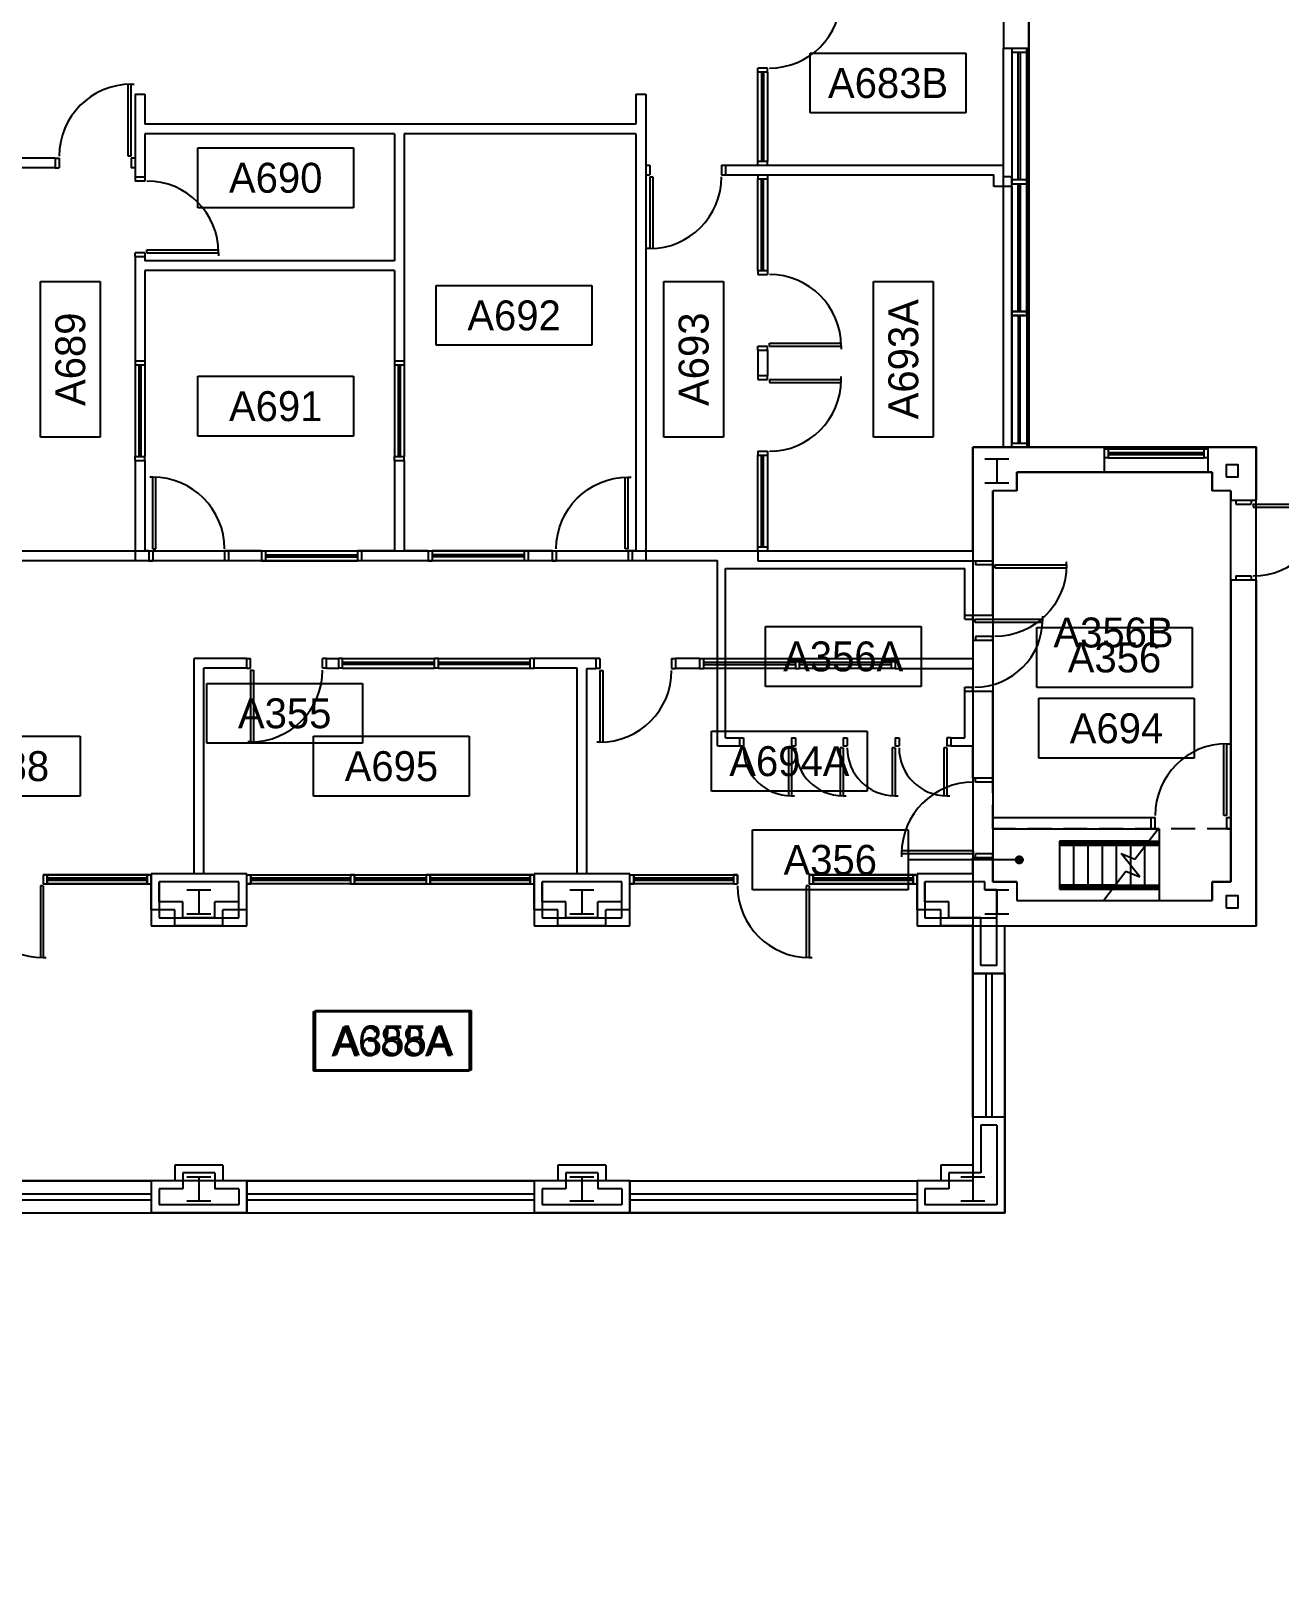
# Model space of a CAD drawing. Header units: inches. Extents: x -219 to 4035, y -10 to 4981.
# Drawn here: x 2516 to 3142, y -10 to 771 of the extents above; entities that cross this region are included whole.
import ezdxf
from ezdxf.enums import TextEntityAlignment as Align

# ---------------------------------------------------------------- set-up
doc = ezdxf.new("R2010")
doc.units = ezdxf.units.IN
doc.header["$LTSCALE"] = 48
doc.header["$MEASUREMENT"] = 0
doc.linetypes.add('HIDDEN', pattern=[0.375, 0.25, -0.125])
doc.layers.get('0').update_dxf_attribs({"color": 13, "linetype": 'CONTINUOUS'})
for name, color, linetype in [('F3-BLDG1', 7, 'CONTINUOUS'), ('F3-BLDG2', 2, 'HIDDEN'), ('F3-BLDG3', 161, 'CONTINUOUS'), ('F3-BLDG4', 2, 'CONTINUOUS'), ('F3-BRKLINE', 201, 'CONTINUOUS'), ('F3-DOOR1', 3, 'CONTINUOUS'), ('F3-DOORJMB', 32, 'CONTINUOUS'), ('f3-handrail', 3, 'CONTINUOUS'), ('F3-RMNOS', 3, 'CONTINUOUS'), ('F3-STAIR1', 24, 'CONTINUOUS'), ('F3-STCOLUMN', 12, 'CONTINUOUS'), ('F3-WINDOW1', 1, 'CONTINUOUS'), ('F3-WINDOW2', 4, 'CONTINUOUS'), ('F4-BLDG1', 7, 'CONTINUOUS'), ('F4-BLDG3', 161, 'CONTINUOUS'), ('F4-DOOR1', 3, 'CONTINUOUS'), ('F4-DOORJMB', 32, 'CONTINUOUS'), ('f4-handrail', 3, 'CONTINUOUS'), ('F4-RMNOS', 3, 'CONTINUOUS'), ('F4-STAIR1', 24, 'CONTINUOUS'), ('F4-STCOLUMN', 12, 'CONTINUOUS'), ('F4-WINDOW1', 1, 'CONTINUOUS'), ('F4-WINDOW2', 4, 'CONTINUOUS'), ('F5-BLDG3', 161, 'CONTINUOUS'), ('F6-BLDG1', 7, 'CONTINUOUS'), ('F6-BLDG3', 161, 'CONTINUOUS'), ('F6-BLDG4', 2, 'CONTINUOUS'), ('F6-DOOR1', 3, 'CONTINUOUS'), ('F6-DOORJMB', 32, 'CONTINUOUS'), ('F6-RMNOS', 3, 'CONTINUOUS'), ('F6-STCOLUMN', 12, 'CONTINUOUS'), ('F6-WINDOW1', 1, 'CONTINUOUS'), ('F6-WINDOW2', 4, 'CONTINUOUS')]:
    doc.layers.add(name, color=color, linetype=linetype)
doc.styles.add('ORIG-RMNOS', font='noting.shx')
doc.styles.add('RMNOS', font='noting.shx')

# ---------------------------------------------------------------- blocks, each defined once
blk = doc.blocks.new('ADR-36L')
for p, q in [((0, 37), (-1.5, 37)), ((0, 1), (0, 37)), ((1.5, 1), (1.5, 36.97)), ((0, 1), (1.5, 1))]:
    blk.add_line(p, q)
blk.add_arc((0, 1), 36, 0, 90)
blk = doc.blocks.new('ADR-34L')
for p, q in [((0, 35), (-1.5, 35)), ((0, 1), (0, 35)), ((1.5, 1), (1.5, 34.97)), ((0, 1), (1.5, 1))]:
    blk.add_line(p, q)
blk.add_arc((0, 1), 34, 0, 90)
blk = doc.blocks.new('ADR-24L')
for p, q in [((0, 25), (-1.5, 25)), ((0, 1), (0, 25)), ((1.5, 1), (1.5, 24.95)), ((0, 1), (1.5, 1))]:
    blk.add_line(p, q)
blk.add_arc((0, 1), 24, 0, 90)
blk = doc.blocks.new('ADR-36R')
for p, q in [((-1.5, 1), (-1.5, 36.97)), ((0, 1), (0, 37)), ((0, 37), (1.5, 37)), ((0, 1), (-1.5, 1))]:
    blk.add_line(p, q)
blk.add_arc((0, 1), 36, 90, 180)
blk = doc.blocks.new('rmnos')
at = {"color": 11}
for p, q in [((-0.40625, 0.15625), (0.40625, 0.15625)), ((-0.40625, -0.15625), (-0.40625, 0.15625)), ((0.40625, 0.15625), (0.40625, -0.15625)), ((0.40625, -0.15625), (-0.40625, -0.15625))]:
    blk.add_line(p, q, dxfattribs=at)
at = {"color": 9, "style": 'ORIG-RMNOS'}
blk.add_attdef('ROOM', text='', height=0.15625, dxfattribs=at).set_placement((0, 0), align=Align.MIDDLE)
blk = doc.blocks.new('RMNOS-1')
at = {"color": 9, "style": 'RMNOS'}
blk.add_attdef('ROOM', text='', height=0.1562, dxfattribs=at).set_placement((0, 0), align=Align.MIDDLE)

msp = doc.modelspace()

# ---------------------------------------------------------------- linework, layer by layer
at = {"layer": 'F3-BLDG1'}
for p, q in [((3016, 834.5), (3016, 762.5)), ((3003.37, 787.5), (3003.37, 762.5)), ((3003.37, 762.5), (3016, 762.5)), ((2988, 562.5), (3130, 562.5)), ((2988, 510.5), (2988, 562.5)), ((3130, 562.5), (3130, 535.87)), ((3010, 549.87), (3108, 549.87)), ((3010, 540.5), (3010, 549.87)), ((3108, 549.87), (3108, 540.5)), ((3010, 540.5), (2998, 540.5)), ((2998, 478.12), (2998, 540.5)), ((3117.38, 540.5), (3108, 540.5)), ((3117.38, 540.5), (3117.38, 535.87)), ((3117.38, 535.87), (3130, 535.87)), ((2433, 510.5), (2988, 510.5)), ((2433, 505.62), (2860, 505.62)), ((2860, 412.62), (2860, 505.62)), ((2864, 501.62), (2984, 501.62)), ((2864, 416.62), (2864, 501.62)), ((2984, 478.12), (2984, 501.62)), ((3117.38, 495.87), (3130, 495.87)), ((3117.38, 495.87), (3117.38, 344.5)), ((3130, 495.87), (3130, 322.5)), ((2984, 478.12), (2998, 478.12)), ((2984, 416.62), (2984, 440.12)), ((2984, 440.12), (2998, 440.12)), ((2998, 396.5), (2998, 440.12)), ((2864, 416.62), (2871, 416.62)), ((2871, 416.62), (2871, 412.62)), ((2977, 416.62), (2977, 412.62)), ((2977, 416.62), (2984, 416.62)), ((2860, 412.62), (2871, 412.62)), ((2977, 412.62), (2988, 412.62)), ((2988, 396.5), (2988, 412.62)), ((2998, 396.5), (2988, 396.5)), ((2988, 348.5), (2988, 356.5)), ((2998, 356.5), (2988, 356.5)), ((2998, 344.5), (2998, 356.5)), ((2576, 330.5), (2576, 348.5)), ((2624, 348.5), (2576, 348.5)), ((2624, 330.5), (2624, 348.5)), ((2768, 330.5), (2768, 348.5)), ((2816, 348.5), (2768, 348.5)), ((2816, 330.5), (2816, 348.5)), ((2960, 330.5), (2960, 348.5)), ((2988, 348.5), (2960, 348.5)), ((3010, 344.5), (2998, 344.5)), ((3010, 344.5), (3010, 335.12)), ((3117.38, 344.5), (3108, 344.5)), ((3108, 344.5), (3108, 335.12)), ((2588, 330.5), (2576, 330.5)), ((2588, 322.5), (2588, 330.5)), ((2612, 322.5), (2612, 330.5)), ((2624, 330.5), (2612, 330.5)), ((2780, 330.5), (2768, 330.5)), ((2780, 322.5), (2780, 330.5)), ((2804, 322.5), (2804, 330.5)), ((2816, 330.5), (2804, 330.5)), ((2972, 330.5), (2960, 330.5)), ((2972, 322.5), (2972, 330.5)), ((3010, 335.12), (3108, 335.12)), ((2612, 322.5), (2588, 322.5)), ((2804, 322.5), (2780, 322.5)), ((2988, 322.5), (2972, 322.5)), ((2988, 298.5), (2988, 322.5)), ((3004, 298.5), (3004, 322.5)), ((3004, 322.5), (3130, 322.5)), ((3004, 298.5), (2988, 298.5)), ((2988, 226.5), (2988, 202.5)), ((3004, 226.5), (2988, 226.5)), ((3004, 226.5), (3004, 178.5)), ((2588, 202.5), (2588, 194.5)), ((2612, 202.5), (2588, 202.5)), ((2612, 202.5), (2612, 194.5)), ((2780, 202.5), (2780, 194.5)), ((2804, 202.5), (2780, 202.5)), ((2804, 202.5), (2804, 194.5)), ((2988, 202.5), (2972, 202.5)), ((2972, 202.5), (2972, 194.5)), ((2576, 194.5), (2576, 178.5)), ((2588, 194.5), (2576, 194.5)), ((2624, 194.5), (2612, 194.5)), ((2624, 194.5), (2624, 178.5)), ((2768, 194.5), (2768, 178.5)), ((2780, 194.5), (2768, 194.5)), ((2816, 194.5), (2804, 194.5)), ((2816, 194.5), (2816, 178.5)), ((2960, 194.5), (2960, 178.5)), ((2972, 194.5), (2960, 194.5)), ((2624, 178.5), (2576, 178.5)), ((2816, 178.5), (2768, 178.5)), ((3004, 178.5), (2960, 178.5))]:
    msp.add_line(p, q, dxfattribs=at)
at = {"layer": 'F3-BLDG2'}
for p, q in [((2998, 371.12), (2998, 394.5)), ((3117.38, 371.12), (2998, 371.12)), ((3081.37, 371.12), (3081.37, 335.12))]:
    msp.add_line(p, q, dxfattribs=at)
at = {"layer": 'F3-BLDG3'}
for p, q in [((2620, 344.5), (2580, 344.5)), ((2580, 334.5), (2580, 344.5)), ((2620, 334.5), (2620, 344.5)), ((2812, 344.5), (2772, 344.5)), ((2772, 334.5), (2772, 344.5)), ((2812, 334.5), (2812, 344.5)), ((2964, 334.5), (2964, 344.5)), ((2994, 344.5), (2964, 344.5)), ((2994, 340.5), (2994, 344.5)), ((3000, 340.5), (2994, 340.5)), ((3000, 302.5), (3000, 340.5)), ((2592, 334.5), (2580, 334.5)), ((2592, 326.5), (2592, 334.5)), ((2608, 326.5), (2608, 334.5)), ((2620, 334.5), (2608, 334.5)), ((2784, 334.5), (2772, 334.5)), ((2784, 326.5), (2784, 334.5)), ((2800, 326.5), (2800, 334.5)), ((2812, 334.5), (2800, 334.5)), ((2976, 334.5), (2964, 334.5)), ((2976, 326.5), (2976, 334.5)), ((2608, 326.5), (2592, 326.5)), ((2800, 326.5), (2784, 326.5)), ((2992, 326.5), (2976, 326.5)), ((2992, 302.5), (2992, 326.5)), ((3000, 302.5), (2992, 302.5)), ((3000, 222.5), (2992, 222.5)), ((2992, 222.5), (2992, 198.5)), ((3000, 222.5), (3000, 182.5)), ((2608, 198.5), (2592, 198.5)), ((2592, 198.5), (2592, 190.5)), ((2608, 198.5), (2608, 190.5)), ((2800, 198.5), (2784, 198.5)), ((2784, 198.5), (2784, 190.5)), ((2800, 198.5), (2800, 190.5)), ((2992, 198.5), (2976, 198.5)), ((2976, 198.5), (2976, 190.5)), ((2580, 190.5), (2580, 182.5)), ((2592, 190.5), (2580, 190.5)), ((2620, 190.5), (2608, 190.5)), ((2620, 190.5), (2620, 182.5)), ((2772, 190.5), (2772, 182.5)), ((2784, 190.5), (2772, 190.5)), ((2812, 190.5), (2800, 190.5)), ((2812, 190.5), (2812, 182.5)), ((2964, 190.5), (2964, 182.5)), ((2976, 190.5), (2964, 190.5)), ((2620, 182.5), (2580, 182.5)), ((2812, 182.5), (2772, 182.5)), ((3000, 182.5), (2964, 182.5))]:
    msp.add_line(p, q, dxfattribs=at)
at = {"layer": 'F3-BLDG4'}
for p, q in [((3003.37, 562.5), (3003.37, 762.5)), ((3016, 762.5), (3016, 562.5)), ((2988, 226.5), (2988, 298.5)), ((3004, 226.5), (3004, 298.5)), ((2432, 194.5), (2576, 194.5)), ((2624, 194.5), (2768, 194.5)), ((2816, 194.5), (2960, 194.5)), ((2432, 178.5), (2576, 178.5)), ((2624, 178.5), (2768, 178.5)), ((2816, 178.5), (2960, 178.5))]:
    msp.add_line(p, q, dxfattribs=at)
at = {"layer": 'F3-BRKLINE'}
for p, q in [((3069.28, 355.81), (3080.95, 371.12)), ((3071.65, 346.93), (3062.35, 358.7)), ((3062.35, 358.7), (3069.28, 355.81)), ((3053.52, 335.12), (3064.74, 349.85)), ((3064.74, 349.85), (3071.65, 346.93))]:
    msp.add_line(p, q, dxfattribs=at)
at = {"layer": 'F3-DOORJMB'}
for p, q in [((3119.75, 535.87), (3119.75, 533.87)), ((3119.75, 533.87), (3127.5, 533.87)), ((3127.5, 535.87), (3127.5, 533.87)), ((3119.75, 497.87), (3127.5, 497.87)), ((3119.75, 497.87), (3119.75, 495.87)), ((3127.5, 497.87), (3127.5, 495.87)), ((2984, 476.12), (2984, 478.12)), ((2988, 476.12), (2988, 478.12)), ((2984, 476.12), (2988, 476.12)), ((2984, 442.12), (2988, 442.12)), ((2984, 440.12), (2984, 442.12)), ((2988, 440.12), (2988, 442.12)), ((2871, 416.62), (2873, 416.62)), ((2873, 416.62), (2873, 412.62)), ((2897, 416.62), (2897, 412.62)), ((2897, 416.62), (2899, 416.62)), ((2899, 416.62), (2899, 412.62)), ((2923, 416.62), (2923, 412.62)), ((2923, 416.62), (2925, 416.62)), ((2925, 416.62), (2925, 412.62)), ((2949, 416.62), (2949, 412.62)), ((2949, 416.62), (2951, 416.62)), ((2951, 416.62), (2951, 412.62)), ((2975, 416.62), (2975, 412.62)), ((2977, 416.62), (2975, 416.62)), ((2871, 412.62), (2873, 412.62)), ((2897, 412.62), (2899, 412.62)), ((2923, 412.62), (2925, 412.62)), ((2949, 412.62), (2951, 412.62)), ((2977, 412.62), (2975, 412.62)), ((2989.25, 394.5), (2989.25, 396.5)), ((2998, 394.5), (2989.25, 394.5)), ((2998, 394.5), (2998, 396.5)), ((2998, 358.5), (2989.25, 358.5)), ((2989.25, 356.5), (2989.25, 358.5)), ((2998, 356.5), (2998, 358.5))]:
    msp.add_line(p, q, dxfattribs=at)
at = {"layer": 'f3-handrail'}
for p, q in [((3031.37, 364.31), (3075.76, 364.31)), ((3031.37, 363.31), (3075, 363.31)), ((3031.37, 342.31), (3059, 342.31)), ((3031.37, 341.31), (3058.24, 341.31))]:
    msp.add_line(p, q, dxfattribs=at)
at = {"layer": 'F3-STAIR1'}
for p, q in [((3076.14, 364.81), (3031.37, 364.81)), ((3031.37, 364.81), (3031.37, 340.81)), ((3074.62, 362.81), (3031.37, 362.81)), ((3038.5, 362.81), (3038.5, 342.81)), ((3045.62, 362.81), (3045.62, 342.81)), ((3052.75, 362.81), (3052.75, 342.81)), ((3059.87, 362.81), (3059.87, 343.46)), ((3067, 362.81), (3067, 356.76)), ((3074.12, 362.81), (3074.12, 362.16)), ((3067, 352.81), (3067, 348.89)), ((3059.38, 342.81), (3031.37, 342.81)), ((3057.86, 340.81), (3031.37, 340.81))]:
    msp.add_line(p, q, dxfattribs=at)
at = {"layer": 'F3-STCOLUMN'}
for p, q in [((2994, 556.5), (3006, 556.5)), ((3000, 556.5), (3000, 544.5)), ((2994, 544.5), (3006, 544.5)), ((2594, 340.5), (2606, 340.5)), ((2600, 340.5), (2600, 328.5)), ((2786, 340.5), (2798, 340.5)), ((2792, 340.5), (2792, 328.5)), ((2994, 340.5), (3006, 340.5)), ((3000, 340.5), (3000, 328.5)), ((2594, 328.5), (2606, 328.5)), ((2786, 328.5), (2798, 328.5)), ((2994, 328.5), (3006, 328.5)), ((2594, 196.5), (2606, 196.5)), ((2600, 196.5), (2600, 184.5)), ((2786, 196.5), (2798, 196.5)), ((2792, 196.5), (2792, 184.5)), ((2982, 196.5), (2994, 196.5)), ((2988, 196.5), (2988, 184.5)), ((2594, 184.5), (2606, 184.5)), ((2786, 184.5), (2798, 184.5)), ((2982, 184.5), (2994, 184.5))]:
    msp.add_line(p, q, dxfattribs=at)
for points in [[(3115, 547.5), (3121, 547.5), (3121, 553.5), (3115, 553.5)], [(3115, 331.5), (3121, 331.5), (3121, 337.5), (3115, 337.5)]]:
    msp.add_lwpolyline(points, close=True, dxfattribs=at)
at = {"layer": 'F3-WINDOW1'}
for p, q in [((3007.5, 760.5), (3007.5, 696.5)), ((3010.75, 696.5), (3010.75, 760.5)), ((3011.75, 760.5), (3011.75, 696.5)), ((3015, 696.5), (3015, 760.5)), ((3007.5, 630.5), (3007.5, 694.5)), ((3010.75, 694.5), (3010.75, 630.5)), ((3011.75, 630.5), (3011.75, 694.5)), ((3015, 694.5), (3015, 630.5)), ((3007.5, 564.5), (3007.5, 628.5)), ((3010.75, 628.5), (3010.75, 564.5)), ((3011.75, 564.5), (3011.75, 628.5)), ((3015, 628.5), (3015, 564.5)), ((2574, 348), (2524, 348)), ((2574, 346.25), (2524, 346.25)), ((2574, 345.25), (2524, 345.25)), ((2626, 348), (2676, 348)), ((2626, 346.25), (2676, 346.25)), ((2626, 345.25), (2676, 345.25)), ((2678, 348), (2714, 348)), ((2678, 346.25), (2714, 346.25)), ((2678, 345.25), (2714, 345.25)), ((2766, 348), (2716, 348)), ((2766, 346.25), (2716, 346.25)), ((2766, 345.25), (2716, 345.25)), ((2818, 348), (2868, 348)), ((2818, 346.25), (2868, 346.25)), ((2818, 345.25), (2868, 345.25)), ((2958, 348), (2908, 348)), ((2958, 346.25), (2908, 346.25)), ((2958, 345.25), (2908, 345.25)), ((2524, 343.5), (2574, 343.5)), ((2676, 343.5), (2626, 343.5)), ((2678, 343.5), (2714, 343.5)), ((2716, 343.5), (2766, 343.5)), ((2868, 343.5), (2818, 343.5)), ((2908, 343.5), (2958, 343.5))]:
    msp.add_line(p, q, dxfattribs=at)
at = {"layer": 'F3-WINDOW2'}
for p, q in [((3007.5, 762.5), (3007.5, 760.5)), ((3007.5, 760.5), (3015, 760.5)), ((3015, 760.5), (3015, 762.5)), ((3007.5, 696.5), (3007.5, 694.5)), ((3015, 696.5), (3007.5, 696.5)), ((3015, 694.5), (3015, 696.5)), ((3007.5, 694.5), (3015, 694.5)), ((3015, 630.5), (3007.5, 630.5)), ((3007.5, 630.5), (3007.5, 628.5)), ((3007.5, 628.5), (3015, 628.5)), ((3015, 628.5), (3015, 630.5)), ((3007.5, 562.5), (3007.5, 564.5)), ((3007.5, 564.5), (3015, 564.5)), ((3015, 564.5), (3015, 562.5)), ((2522, 348), (2522, 343.5)), ((2522, 348), (2524, 348)), ((2524, 348), (2524, 343.5)), ((2574, 343.5), (2574, 348)), ((2574, 348), (2576, 348)), ((2624, 348), (2626, 348)), ((2626, 343.5), (2626, 348)), ((2676, 348), (2676, 343.5)), ((2676, 348), (2678, 348)), ((2678, 348), (2678, 343.5)), ((2714, 348), (2714, 343.5)), ((2714, 348), (2716, 348)), ((2716, 348), (2716, 343.5)), ((2766, 343.5), (2766, 348)), ((2766, 348), (2768, 348)), ((2816, 348), (2818, 348)), ((2818, 343.5), (2818, 348)), ((2868, 348), (2868, 343.5)), ((2868, 348), (2870, 348)), ((2870, 348), (2870, 343.5)), ((2906, 348), (2906, 343.5)), ((2906, 348), (2908, 348)), ((2908, 348), (2908, 343.5)), ((2958, 343.5), (2958, 348)), ((2958, 348), (2960, 348)), ((2522, 343.5), (2524, 343.5)), ((2574, 343.5), (2576, 343.5)), ((2624, 343.5), (2626, 343.5)), ((2676, 343.5), (2678, 343.5)), ((2714, 343.5), (2716, 343.5)), ((2766, 343.5), (2768, 343.5)), ((2816, 343.5), (2818, 343.5)), ((2868, 343.5), (2870, 343.5)), ((2906, 343.5), (2908, 343.5)), ((2958, 343.5), (2960, 343.5))]:
    msp.add_line(p, q, dxfattribs=at)
at = {"layer": 'F4-BLDG1'}
for p, q in [((2988, 562.5), (2988, 322.5)), ((3054, 562.5), (2988, 562.5)), ((3054, 549.87), (3054, 562.5)), ((3130, 562.5), (3106, 562.5)), ((3106, 549.87), (3106, 562.5)), ((3130, 322.5), (3130, 562.5)), ((3010, 549.87), (3010, 540.5)), ((3054, 549.87), (3010, 549.87)), ((3108, 549.87), (3106, 549.87)), ((3108, 540.5), (3108, 549.87)), ((3010, 540.5), (2998, 540.5)), ((2998, 540.5), (2998, 376.75)), ((3117.38, 540.5), (3108, 540.5)), ((3117.38, 344.5), (3117.38, 540.5)), ((2998, 376.75), (3077.37, 376.75)), ((3077.37, 371.12), (3077.37, 376.75)), ((2998, 371.12), (3077.37, 371.12)), ((2998, 371.12), (2998, 344.5)), ((2998, 344.5), (3010, 344.5)), ((3010, 344.5), (3010, 335.12)), ((3108, 335.12), (3108, 344.5)), ((3108, 344.5), (3117.38, 344.5)), ((3010, 335.12), (3108, 335.12)), ((2988, 322.5), (3130, 322.5))]:
    msp.add_line(p, q, dxfattribs=at)
at = {"layer": 'F4-BLDG3'}
for points in [[(880, 1034.5), (880, 562.5), (766, 562.5), (766, 322.5), (892, 322.5), (892, 178.5), (1492, 178.5), (1492, 72.5), (1696, 72.5), (1696, -10.5), (2200, -10.5), (2200, 72.5), (2404, 72.5), (2404, 178.5), (3004, 178.5), (3004, 322.5)], [(3016, 562.5), (3016, 1034.5)]]:
    msp.add_lwpolyline(points, dxfattribs=at)
at = {"layer": 'F4-DOORJMB'}
for p, q in [((3077.37, 376.75), (3079.38, 376.75)), ((3079.38, 371.12), (3079.38, 376.75)), ((3115.37, 371.12), (3115.37, 376.75)), ((3115.37, 376.75), (3117.38, 376.75)), ((3077.37, 371.12), (3079.38, 371.12)), ((3115.37, 371.12), (3117.38, 371.12))]:
    msp.add_line(p, q, dxfattribs=at)
at = {"layer": 'f4-handrail'}
for p, q in [((3031.37, 364.31), (3081.37, 364.31)), ((3031.37, 363.31), (3081.37, 363.31)), ((3031.37, 342.31), (3081.37, 342.31)), ((3031.37, 341.31), (3081.37, 341.31))]:
    msp.add_line(p, q, dxfattribs=at)
at = {"layer": 'F4-RMNOS', "color": 4}
for p, q in [((3001.5, 355.5), (2955.5, 355.5)), ((3013.5, 355.5), (3001.5, 355.5))]:
    msp.add_line(p, q, dxfattribs=at)
at = {"layer": 'F4-RMNOS', "color": 4, "const_width": 2.25}
msp.add_lwpolyline([(3010.13, 355.5, 1), (3012.38, 355.5, 1)], format="xyb", close=True, dxfattribs=at)
at = {"layer": 'F4-STAIR1'}
for p, q in [((3079.38, 371.12), (3081.37, 371.12)), ((3081.37, 371.12), (3081.37, 335.12)), ((3031.37, 364.81), (3081.37, 364.81)), ((3031.37, 364.81), (3031.37, 340.81)), ((3031.37, 362.81), (3081.37, 362.81)), ((3038.5, 362.81), (3038.5, 342.81)), ((3045.62, 362.81), (3045.62, 342.81)), ((3052.75, 362.81), (3052.75, 342.81)), ((3059.87, 362.81), (3059.87, 342.81)), ((3067, 362.81), (3067, 342.81)), ((3074.12, 362.81), (3074.12, 342.81)), ((3031.37, 342.81), (3081.37, 342.81)), ((3031.37, 340.81), (3081.37, 340.81))]:
    msp.add_line(p, q, dxfattribs=at)
at = {"layer": 'F4-STCOLUMN'}
for p, q in [((2994, 556.5), (3006, 556.5)), ((3000, 556.5), (3000, 544.5)), ((2994, 544.5), (3006, 544.5)), ((2994, 340.5), (3006, 340.5)), ((3000, 340.5), (3000, 328.5)), ((2994, 328.5), (3006, 328.5))]:
    msp.add_line(p, q, dxfattribs=at)
for points in [[(3115, 547.5), (3121, 547.5), (3121, 553.5), (3115, 553.5)], [(3115, 331.5), (3121, 331.5), (3121, 337.5), (3115, 337.5)]]:
    msp.add_lwpolyline(points, close=True, dxfattribs=at)
at = {"layer": 'F4-WINDOW1'}
for p, q in [((3054, 562.5), (3106, 562.5)), ((3104, 561.5), (3056, 561.5)), ((3056, 559.75), (3104, 559.75)), ((3056, 558.75), (3104, 558.75)), ((3056, 557), (3104, 557))]:
    msp.add_line(p, q, dxfattribs=at)
at = {"layer": 'F4-WINDOW2'}
for p, q in [((3056, 561.5), (3054, 561.5)), ((3056, 557), (3054, 557)), ((3056, 557), (3056, 561.5)), ((3106, 561.5), (3104, 561.5)), ((3104, 557), (3104, 561.5)), ((3106, 557), (3104, 557))]:
    msp.add_line(p, q, dxfattribs=at)
at = {"layer": 'F5-BLDG3'}
msp.add_lwpolyline([(880, 1034.5), (880, 562.5), (766, 562.5), (766, 322.5), (892, 322.5), (892, 178.5), (1492, 178.5), (1492, 72.5), (1696, 72.5), (1696, -10.5), (2200, -10.5), (2200, 72.5), (2404, 72.5), (2404, 178.5), (3004, 178.5), (3004, 322.5), (3130, 322.5), (3130, 562.5), (3016, 562.5), (3016, 1034.5)], dxfattribs=at)
at = {"layer": 'F6-BLDG1'}
for p, q in [((3016, 762.5), (3016, 834.5)), ((3003.37, 787.5), (3003.37, 762.5)), ((3003.37, 762.5), (3016, 762.5)), ((2568, 739.37), (2568, 697.87)), ((2568, 739.37), (2572.87, 739.37)), ((2572.87, 739.37), (2572.87, 724.37)), ((2819.12, 739.37), (2819.12, 724.37)), ((2819.12, 739.37), (2824, 739.37)), ((2824, 739.37), (2824, 505.5)), ((2819.12, 724.37), (2572.87, 724.37)), ((2572.87, 719.5), (2572.87, 697.87)), ((2698, 719.5), (2572.87, 719.5)), ((2698, 719.5), (2698, 655.87)), ((2702.87, 719.5), (2702.87, 605.69)), ((2819.12, 719.5), (2702.87, 719.5)), ((2819.12, 719.5), (2819.12, 510.37)), ((2528, 707.37), (2403.5, 707.37)), ((2528, 707.37), (2528, 702.5)), ((2864, 703.87), (2864, 699)), ((2864, 703.87), (3003.37, 703.87)), ((3003.37, 697.94), (3003.37, 703.87)), ((2528, 702.5), (2403.5, 702.5)), ((2572.87, 697.87), (2568, 697.87)), ((2864, 699), (2998.5, 699)), ((2998.5, 693.06), (2998.5, 699)), ((3007.5, 697.94), (3003.37, 697.94)), ((3007.5, 693.06), (3007.5, 697.94)), ((3007.5, 693.06), (2998.5, 693.06)), ((2568, 657.87), (2568, 605.69)), ((2572.87, 657.87), (2568, 657.87)), ((2572.87, 657.87), (2572.87, 655.87)), ((2698, 655.87), (2572.87, 655.87)), ((2698, 651), (2572.87, 651)), ((2572.87, 651), (2572.87, 605.69)), ((2698, 651), (2698, 605.69)), ((2880.12, 611), (2880.12, 598.37)), ((2880.12, 611), (2885, 611)), ((2885, 611), (2885, 598.37)), ((2568, 605.69), (2572.87, 605.69)), ((2698, 605.69), (2702.87, 605.69)), ((2880.12, 598.37), (2885, 598.37)), ((2568, 555.69), (2572.87, 555.69)), ((2568, 555.69), (2568, 505.5)), ((2572.87, 555.69), (2572.87, 510.37)), ((2698, 555.69), (2702.87, 555.69)), ((2698, 555.69), (2698, 510.37)), ((2702.87, 555.69), (2702.87, 510.37)), ((3130, 562.5), (2988, 562.5)), ((2988, 562.5), (2988, 510.37)), ((3130, 322.5), (3130, 562.5)), ((3108, 549.87), (3010, 549.87)), ((3010, 549.87), (3010, 540.5)), ((3108, 540.5), (3108, 549.87)), ((3010, 540.5), (2998, 540.5)), ((2998, 540.5), (2998, 505.5)), ((3117.38, 540.5), (3108, 540.5)), ((3117.38, 344.5), (3117.38, 540.5)), ((2574.87, 510.37), (2572.87, 510.37)), ((2574.87, 510.37), (2574.87, 505.5)), ((2614.87, 510.37), (2614.87, 505.5)), ((2631.44, 510.37), (2614.87, 510.37)), ((2631.44, 510.37), (2631.44, 505.5)), ((2698, 510.37), (2681.44, 510.37)), ((2681.44, 510.37), (2681.44, 505.5)), ((2715, 510.37), (2702.87, 510.37)), ((2715, 510.37), (2715, 505.5)), ((2765, 510.37), (2765, 505.5)), ((2777.12, 510.37), (2765, 510.37)), ((2777.12, 510.37), (2777.12, 505.5)), ((2819.12, 510.37), (2817.12, 510.37)), ((2817.12, 510.37), (2817.12, 505.5)), ((2880.12, 510.37), (2988, 510.37)), ((2880.12, 510.37), (2880.12, 505.5)), ((2574.87, 505.5), (2568, 505.5)), ((2631.44, 505.5), (2614.87, 505.5)), ((2715, 505.5), (2681.44, 505.5)), ((2777.12, 505.5), (2765, 505.5)), ((2824, 505.5), (2817.12, 505.5)), ((2880.12, 505.5), (2998, 505.5)), ((2998, 465.5), (2988, 465.5)), ((2988, 465.5), (2988, 456.5)), ((2998, 465.5), (2998, 344.5)), ((2597.56, 348.5), (2597.56, 456.5)), ((2623.94, 456.5), (2597.56, 456.5)), ((2623.94, 451.62), (2623.94, 456.5)), ((2663.94, 451.62), (2663.94, 456.5)), ((2663.94, 456.5), (2670.06, 456.5)), ((2670.06, 451.62), (2670.06, 456.5)), ((2801, 456.5), (2768.06, 456.5)), ((2768.06, 451.62), (2768.06, 456.5)), ((2799, 456.5), (2799, 451.5)), ((2839, 456.5), (2839, 451.5)), ((2851, 456.5), (2839, 456.5)), ((2851, 456.5), (2851, 451.5)), ((2949, 456.5), (2949, 451.5)), ((2949, 456.5), (2988, 456.5)), ((2602.44, 348.5), (2602.44, 451.62)), ((2623.94, 451.62), (2602.44, 451.62)), ((2663.94, 451.62), (2670.06, 451.62)), ((2789.56, 451.62), (2768.06, 451.62)), ((2789.56, 348.5), (2789.56, 451.62)), ((2794.44, 348.5), (2794.44, 451.5)), ((2794.44, 451.5), (2799, 451.5)), ((2851, 451.5), (2839, 451.5)), ((2949, 451.5), (2988, 451.5)), ((2988, 451.5), (2988, 348.5)), ((2576, 348.5), (2576, 322.5)), ((2597.56, 348.5), (2576, 348.5)), ((2624, 348.5), (2602.44, 348.5)), ((2624, 322.5), (2624, 348.5)), ((2768, 348.5), (2768, 322.5)), ((2789.56, 348.5), (2768, 348.5)), ((2816, 348.5), (2794.44, 348.5)), ((2816, 322.5), (2816, 348.5)), ((2988, 348.5), (2960, 348.5)), ((2960, 348.5), (2960, 322.5)), ((2998, 344.5), (3010, 344.5)), ((3010, 344.5), (3010, 335.12)), ((3108, 335.12), (3108, 344.5)), ((3108, 344.5), (3117.38, 344.5)), ((3010, 335.12), (3108, 335.12)), ((2576, 322.5), (2624, 322.5)), ((2768, 322.5), (2816, 322.5)), ((2960, 322.5), (3130, 322.5))]:
    msp.add_line(p, q, dxfattribs=at)
at = {"layer": 'F6-BLDG3'}
for p, q in [((2580, 344.5), (2580, 326.5)), ((2620, 344.5), (2580, 344.5)), ((2620, 326.5), (2620, 344.5)), ((2772, 344.5), (2772, 326.5)), ((2812, 344.5), (2772, 344.5)), ((2812, 326.5), (2812, 344.5)), ((2964, 344.5), (2964, 326.5)), ((2994, 344.5), (2964, 344.5)), ((2994, 340.5), (2994, 344.5)), ((3000, 340.5), (2994, 340.5)), ((3000, 326.5), (3000, 340.5)), ((2580, 326.5), (2620, 326.5)), ((2772, 326.5), (2812, 326.5)), ((2964, 326.5), (3000, 326.5)), ((2988, 322.5), (2988, 298.5)), ((3004, 298.5), (3004, 322.5)), ((2988, 298.5), (3004, 298.5)), ((3004, 226.5), (2988, 226.5)), ((2988, 226.5), (2988, 194.5)), ((3004, 178.5), (3004, 226.5)), ((2624, 194.5), (2576, 194.5)), ((2576, 194.5), (2576, 178.5)), ((2624, 178.5), (2624, 194.5)), ((2816, 194.5), (2768, 194.5)), ((2768, 194.5), (2768, 178.5)), ((2816, 178.5), (2816, 194.5)), ((2988, 194.5), (2960, 194.5)), ((2960, 194.5), (2960, 178.5)), ((2576, 178.5), (2624, 178.5)), ((2768, 178.5), (2816, 178.5)), ((2960, 178.5), (3004, 178.5))]:
    msp.add_line(p, q, dxfattribs=at)
at = {"layer": 'F6-BLDG4'}
for p, q in [((3003.37, 703.87), (3003.37, 762.5)), ((3016, 562.5), (3016, 762.5)), ((3003.37, 562.5), (3003.37, 693.06)), ((2988, 298.5), (2988, 226.5)), ((2994.5, 298.5), (2994.5, 226.5)), ((2997.5, 298.5), (2997.5, 226.5)), ((3004, 298.5), (3004, 226.5)), ((2576, 194.5), (2432, 194.5)), ((2432, 188), (2576, 188)), ((2768, 194.5), (2624, 194.5)), ((2624, 188), (2768, 188)), ((2816, 194.5), (2960, 194.5)), ((2816, 188), (2960, 188)), ((2432, 185), (2576, 185)), ((2624, 185), (2768, 185)), ((2816, 185), (2960, 185)), ((2432, 178.5), (2576, 178.5)), ((2624, 178.5), (2768, 178.5)), ((2960, 178.5), (2816, 178.5))]:
    msp.add_line(p, q, dxfattribs=at)
at = {"layer": 'F6-DOORJMB'}
for p, q in [((2528, 707.37), (2530, 707.37)), ((2530, 707.37), (2530, 702.5)), ((2568, 707.37), (2566, 707.37)), ((2566, 707.37), (2566, 702.5)), ((2824, 703.87), (2826, 703.87)), ((2826, 703.87), (2826, 699)), ((2862, 703.87), (2862, 699)), ((2862, 703.87), (2864, 703.87)), ((2528, 702.5), (2530, 702.5)), ((2568, 702.5), (2566, 702.5)), ((2568, 697.87), (2568, 695.87)), ((2572.87, 695.87), (2568, 695.87)), ((2572.87, 697.87), (2572.87, 695.87)), ((2824, 699), (2826, 699)), ((2862, 699), (2864, 699)), ((2572.87, 659.87), (2568, 659.87)), ((2568, 657.87), (2568, 659.87)), ((2572.87, 659.87), (2572.87, 657.87)), ((2574.87, 510.37), (2576.87, 510.37)), ((2576.87, 510.37), (2576.87, 505.5)), ((2612.87, 510.37), (2612.87, 505.5)), ((2614.87, 510.37), (2612.87, 510.37)), ((2777.12, 510.37), (2779.12, 510.37)), ((2779.12, 510.37), (2779.12, 505.5)), ((2815.12, 510.37), (2815.12, 505.5)), ((2817.12, 510.37), (2815.12, 510.37)), ((2574.87, 505.5), (2576.87, 505.5)), ((2614.87, 505.5), (2612.87, 505.5)), ((2777.12, 505.5), (2779.12, 505.5)), ((2817.12, 505.5), (2815.12, 505.5)), ((2989.25, 505.5), (2989.25, 503.5)), ((2998, 503.5), (2989.25, 503.5)), ((2998, 505.5), (2998, 503.5)), ((2998, 467.5), (2989.25, 467.5)), ((2989.25, 467.5), (2989.25, 465.5)), ((2998, 465.5), (2998, 467.5)), ((2623.94, 456.5), (2625.94, 456.5)), ((2625.94, 451.62), (2625.94, 456.5)), ((2661.94, 451.62), (2661.94, 456.5)), ((2663.94, 456.5), (2661.94, 456.5)), ((2801, 456.5), (2799, 456.5)), ((2801, 456.5), (2801, 451.5)), ((2837, 456.5), (2837, 451.5)), ((2837, 456.5), (2839, 456.5)), ((2623.94, 451.62), (2625.94, 451.62)), ((2663.94, 451.62), (2661.94, 451.62)), ((2801, 451.5), (2799, 451.5)), ((2837, 451.5), (2839, 451.5))]:
    msp.add_line(p, q, dxfattribs=at)
at = {"layer": 'F6-STCOLUMN'}
for p, q in [((2994, 556.5), (3006, 556.5)), ((3000, 556.5), (3000, 544.5)), ((2994, 544.5), (3006, 544.5)), ((2594, 340.5), (2606, 340.5)), ((2600, 340.5), (2600, 328.5)), ((2786, 340.5), (2798, 340.5)), ((2792, 340.5), (2792, 328.5)), ((2994, 340.5), (3006, 340.5)), ((3000, 340.5), (3000, 328.5)), ((2594, 328.5), (2606, 328.5)), ((2786, 328.5), (2798, 328.5)), ((2994, 328.5), (3006, 328.5))]:
    msp.add_line(p, q, dxfattribs=at)
for points in [[(3115, 547.5), (3121, 547.5), (3121, 553.5), (3115, 553.5)], [(3115, 331.5), (3121, 331.5), (3121, 337.5), (3115, 337.5)]]:
    msp.add_lwpolyline(points, close=True, dxfattribs=at)
at = {"layer": 'F6-WINDOW1'}
for p, q in [((3007.5, 760.5), (3007.5, 697.94)), ((3010.75, 696.5), (3010.75, 760.5)), ((3011.75, 760.5), (3011.75, 696.5)), ((3015, 696.5), (3015, 760.5)), ((2880.12, 705.87), (2880.12, 750.5)), ((2882.06, 750.5), (2882.06, 705.87)), ((2883.06, 750.5), (2883.06, 705.87)), ((2885, 750.5), (2885, 705.87)), ((2880.12, 651), (2880.12, 697)), ((2882.06, 651), (2882.06, 697)), ((2883.06, 651), (2883.06, 697)), ((2885, 697), (2885, 651)), ((3007.5, 693.06), (3007.5, 630.5)), ((3010.75, 630.5), (3010.75, 694.5)), ((3011.75, 694.5), (3011.75, 630.5)), ((3015, 630.5), (3015, 694.5)), ((3007.5, 628.5), (3007.5, 564.5)), ((3010.75, 628.5), (3010.75, 564.5)), ((3011.75, 564.5), (3011.75, 628.5)), ((3015, 628.5), (3015, 564.5)), ((2568, 603.69), (2568, 557.69)), ((2569.94, 603.69), (2569.94, 557.69)), ((2570.94, 603.69), (2570.94, 557.69)), ((2572.87, 603.69), (2572.87, 557.69)), ((2698, 603.69), (2698, 557.69)), ((2699.94, 603.69), (2699.94, 557.69)), ((2700.94, 603.69), (2700.94, 557.69)), ((2702.87, 603.69), (2702.87, 557.69)), ((2880.12, 512.37), (2880.12, 558.37)), ((2882.06, 512.37), (2882.06, 558.37)), ((2883.06, 512.37), (2883.06, 558.37)), ((2885, 558.37), (2885, 512.37)), ((2633.44, 510.37), (2679.44, 510.37)), ((2633.44, 508.44), (2679.44, 508.44)), ((2763, 510.37), (2717, 510.37)), ((2763, 508.44), (2717, 508.44)), ((2633.44, 507.44), (2679.44, 507.44)), ((2633.44, 505.5), (2679.44, 505.5)), ((2763, 507.44), (2717, 507.44)), ((2763, 505.5), (2717, 505.5)), ((2672.06, 456.5), (2718.06, 456.5)), ((2672.06, 454.56), (2718.06, 454.56)), ((2672.06, 453.56), (2718.06, 453.56)), ((2720.06, 456.5), (2766.06, 456.5)), ((2720.06, 454.56), (2766.06, 454.56)), ((2720.06, 453.56), (2766.06, 453.56)), ((2853, 456.5), (2899, 456.5)), ((2899, 454.5), (2853, 454.5)), ((2853, 453.5), (2899, 453.5)), ((2901, 456.5), (2947, 456.5)), ((2947, 454.5), (2901, 454.5)), ((2901, 453.5), (2947, 453.5)), ((2672.06, 451.62), (2718.06, 451.62)), ((2720.06, 451.62), (2766.06, 451.62)), ((2899, 451.5), (2853, 451.5)), ((2947, 451.5), (2901, 451.5)), ((2524, 348), (2574, 348)), ((2574, 346.25), (2524, 346.25)), ((2524, 345.25), (2574, 345.25)), ((2626, 348), (2676, 348)), ((2676, 346.25), (2626, 346.25)), ((2626, 345.25), (2676, 345.25)), ((2678, 348), (2714, 348)), ((2714, 346.25), (2678, 346.25)), ((2678, 345.25), (2714, 345.25)), ((2716, 348), (2766, 348)), ((2766, 346.25), (2716, 346.25)), ((2716, 345.25), (2766, 345.25)), ((2818, 348), (2868, 348)), ((2868, 346.25), (2818, 346.25)), ((2818, 345.25), (2868, 345.25)), ((2908, 348), (2958, 348)), ((2958, 346.25), (2908, 346.25)), ((2908, 345.25), (2958, 345.25)), ((2574, 343.5), (2524, 343.5)), ((2676, 343.5), (2626, 343.5)), ((2714, 343.5), (2678, 343.5)), ((2766, 343.5), (2716, 343.5)), ((2868, 343.5), (2818, 343.5)), ((2958, 343.5), (2908, 343.5))]:
    msp.add_line(p, q, dxfattribs=at)
at = {"layer": 'F6-WINDOW2'}
for p, q in [((3007.5, 762.5), (3007.5, 760.5)), ((3007.5, 760.5), (3015, 760.5)), ((3015, 760.5), (3015, 762.5)), ((2885, 752.5), (2880.12, 752.5)), ((2880.12, 750.5), (2880.12, 752.5)), ((2885, 750.5), (2880.12, 750.5)), ((2885, 750.5), (2885, 752.5)), ((2880.12, 703.87), (2880.12, 705.87)), ((2880.12, 705.87), (2885, 705.87)), ((2885, 703.87), (2885, 705.87)), ((2880.12, 699), (2880.12, 697)), ((2880.12, 697), (2885, 697)), ((2885, 699), (2885, 697)), ((3015, 696.5), (3007.5, 696.5)), ((3015, 694.5), (3015, 696.5)), ((3007.5, 694.5), (3015, 694.5)), ((2880.12, 651), (2880.12, 649)), ((2880.12, 651), (2885, 651)), ((2880.12, 649), (2885, 649)), ((2885, 651), (2885, 649)), ((3007.5, 628.5), (3007.5, 630.5)), ((3007.5, 630.5), (3015, 630.5)), ((3015, 628.5), (3007.5, 628.5)), ((3015, 630.5), (3015, 628.5)), ((2880.12, 611), (2880.12, 613)), ((2880.12, 613), (2885, 613)), ((2885, 611), (2885, 613)), ((2568, 605.69), (2568, 603.69)), ((2568, 603.69), (2572.87, 603.69)), ((2572.87, 605.69), (2572.87, 603.69)), ((2698, 605.69), (2698, 603.69)), ((2698, 603.69), (2702.87, 603.69)), ((2702.87, 605.69), (2702.87, 603.69)), ((2880.12, 598.37), (2880.12, 596.37)), ((2880.12, 596.37), (2885, 596.37)), ((2885, 596.37), (2885, 598.37)), ((3007.5, 562.5), (3007.5, 564.5)), ((3007.5, 564.5), (3015, 564.5)), ((3015, 564.5), (3015, 562.5)), ((2568, 557.69), (2572.87, 557.69)), ((2568, 555.69), (2568, 557.69)), ((2572.87, 555.69), (2572.87, 557.69)), ((2698, 557.69), (2702.87, 557.69)), ((2698, 555.69), (2698, 557.69)), ((2702.87, 555.69), (2702.87, 557.69)), ((2880.12, 560.37), (2885, 560.37)), ((2880.12, 560.37), (2880.12, 558.37)), ((2880.12, 558.37), (2885, 558.37)), ((2885, 560.37), (2885, 558.37)), ((2631.44, 510.37), (2633.44, 510.37)), ((2633.44, 510.37), (2633.44, 505.5)), ((2679.44, 510.37), (2679.44, 505.5)), ((2681.44, 510.37), (2679.44, 510.37)), ((2715, 510.37), (2717, 510.37)), ((2717, 510.37), (2717, 505.5)), ((2763, 510.37), (2763, 505.5)), ((2765, 510.37), (2763, 510.37)), ((2880.12, 512.37), (2885, 512.37)), ((2880.12, 510.37), (2880.12, 512.37)), ((2885, 512.37), (2885, 510.37)), ((2631.44, 505.5), (2633.44, 505.5)), ((2681.44, 505.5), (2679.44, 505.5)), ((2715, 505.5), (2717, 505.5)), ((2765, 505.5), (2763, 505.5)), ((2672.06, 456.5), (2670.06, 456.5)), ((2672.06, 451.62), (2672.06, 456.5)), ((2718.06, 451.62), (2718.06, 456.5)), ((2720.06, 456.5), (2718.06, 456.5)), ((2720.06, 451.62), (2720.06, 456.5)), ((2766.06, 451.62), (2766.06, 456.5)), ((2768.06, 456.5), (2766.06, 456.5)), ((2851, 456.5), (2853, 456.5)), ((2853, 456.5), (2853, 451.5)), ((2899, 456.5), (2899, 451.5)), ((2899, 456.5), (2901, 456.5)), ((2901, 456.5), (2901, 451.5)), ((2947, 456.5), (2947, 451.5)), ((2949, 456.5), (2947, 456.5)), ((2672.06, 451.62), (2670.06, 451.62)), ((2720.06, 451.62), (2718.06, 451.62)), ((2766.06, 451.62), (2768.06, 451.62)), ((2851, 451.5), (2853, 451.5)), ((2899, 451.5), (2901, 451.5)), ((2949, 451.5), (2947, 451.5)), ((2524, 348), (2522, 348)), ((2522, 348), (2522, 343.5)), ((2524, 343.5), (2524, 348)), ((2576, 348), (2574, 348)), ((2574, 348), (2574, 343.5)), ((2624, 348), (2626, 348)), ((2626, 348), (2626, 343.5)), ((2678, 348), (2676, 348)), ((2676, 348), (2676, 343.5)), ((2678, 343.5), (2678, 348)), ((2716, 348), (2714, 348)), ((2714, 348), (2714, 343.5)), ((2716, 343.5), (2716, 348)), ((2768, 348), (2766, 348)), ((2766, 348), (2766, 343.5)), ((2816, 348), (2818, 348)), ((2818, 348), (2818, 343.5)), ((2868, 348), (2868, 343.5)), ((2870, 348), (2868, 348)), ((2870, 343.5), (2870, 348)), ((2908, 348), (2906, 348)), ((2906, 348), (2906, 343.5)), ((2908, 343.5), (2908, 348)), ((2960, 348), (2958, 348)), ((2958, 348), (2958, 343.5)), ((2522, 343.5), (2524, 343.5)), ((2574, 343.5), (2576, 343.5)), ((2626, 343.5), (2624, 343.5)), ((2676, 343.5), (2678, 343.5)), ((2714, 343.5), (2716, 343.5)), ((2766, 343.5), (2768, 343.5)), ((2818, 343.5), (2816, 343.5)), ((2868, 343.5), (2870, 343.5)), ((2906, 343.5), (2908, 343.5)), ((2958, 343.5), (2960, 343.5))]:
    msp.add_line(p, q, dxfattribs=at)

# ---------------------------------------------------------------- block references
at = {"layer": 'F3-DOOR1'}
for name, p, rotation in [('ADR-36L', (3127.5, 533.87), 270), ('ADR-34L', (2988, 476.12), 270), ('ADR-24L', (2897, 412.62), 180), ('ADR-24L', (2923, 412.62), 180), ('ADR-24L', (2949, 412.62), 180), ('ADR-24L', (2975, 412.62), 180), ('ADR-36L', (2989.25, 358.5), 89.99999999999999), ('ADR-36L', (2522, 343.5), 180), ('ADR-36L', (2906, 343.5), 180)]:
    msp.add_blockref(name, p, dxfattribs=dict(at, rotation=rotation))
at = {"layer": 'F3-RMNOS'}
ref = msp.add_blockref('rmnos', (2923, 457.5), dxfattribs=dict(at, xscale=96, yscale=96, zscale=96))
ref.add_attrib('ROOM', 'A356A', dxfattribs={"layer": '0', "color": 9, "height": 15, "style": 'ORIG-RMNOS'}).set_placement((2923, 457.5), align=Align.MIDDLE)
ref = msp.add_blockref('rmnos', (3059, 457), dxfattribs=dict(at, xscale=96, yscale=96, zscale=96))
ref.add_attrib('ROOM', 'A356', dxfattribs={"layer": '0', "color": 9, "height": 15, "style": 'ORIG-RMNOS'}).set_placement((3059, 457), align=Align.MIDDLE)
ref = msp.add_blockref('rmnos', (2643, 429), dxfattribs=dict(at, xscale=96, yscale=96, zscale=96))
ref.add_attrib('ROOM', 'A355', dxfattribs={"layer": '0', "color": 9, "height": 15, "style": 'ORIG-RMNOS'}).set_placement((2643, 429), align=Align.MIDDLE)
ref = msp.add_blockref('rmnos', (2697.5, 265), dxfattribs=dict(at, xscale=96, yscale=96, zscale=96))
ref.add_attrib('ROOM', 'A355A', dxfattribs={"layer": '0', "color": 9, "height": 15, "style": 'ORIG-RMNOS'}).set_placement((2697.5, 265), align=Align.MIDDLE)
at = {"layer": 'F4-DOOR1'}
msp.add_blockref('ADR-36R', (3115.37, 376.75), dxfattribs=at)
at = {"layer": 'F4-RMNOS'}
ref = msp.add_blockref('RMNOS-1', (3058.5, 469.5), dxfattribs=dict(at, xscale=96, yscale=96, zscale=96))
ref.add_attrib('ROOM', 'A356B', dxfattribs={"layer": '0', "color": 9, "height": 15, "style": 'RMNOS'}).set_placement((3058.5, 469.5), align=Align.MIDDLE)
ref = msp.add_blockref('rmnos', (2916.5, 355.5), dxfattribs=dict(at, xscale=96, yscale=96, zscale=96))
ref.add_attrib('ROOM', 'A356', dxfattribs={"layer": '0', "color": 9, "height": 15, "style": 'ORIG-RMNOS'}).set_placement((2916.5, 355.5), align=Align.MIDDLE)
at = {"layer": 'F6-DOOR1'}
for name, p, rotation in [('ADR-36L', (2885, 788.5), 270), ('ADR-36R', (2572.87, 659.87), 270), ('ADR-36R', (2826, 699), 180), ('ADR-36R', (2885, 613), 270), ('ADR-36L', (2885, 596.37), 270), ('ADR-36R', (2625.94, 451.62), 180), ('ADR-36R', (2801, 451.5), 180), ('ADR-36L', (2522, 343.5), 180), ('ADR-36L', (2906, 343.5), 180)]:
    msp.add_blockref(name, p, dxfattribs=dict(at, rotation=rotation))
for name, p in [('ADR-36R', (2566, 707.37)), ('ADR-36L', (2576.87, 510.37))]:
    msp.add_blockref(name, p, dxfattribs=at)
at = {"layer": 'F6-DOOR1', "xscale": -1}
msp.add_blockref('ADR-36L', (2815.12, 510.37), dxfattribs=at)
at = {"layer": 'F6-DOOR1', "xscale": -1, "rotation": 270}
msp.add_blockref('ADR-36R', (2998, 503.5), dxfattribs=at)
at = {"layer": 'F6-RMNOS'}
ref = msp.add_blockref('rmnos', (2945.5, 745), dxfattribs=dict(at, xscale=96, yscale=96, zscale=96))
ref.add_attrib('ROOM', 'A683B', dxfattribs={"layer": '0', "color": 9, "height": 15, "style": 'ORIG-RMNOS'}).set_placement((2945.5, 745), align=Align.MIDDLE)
ref = msp.add_blockref('rmnos', (2638.5, 697.5), dxfattribs=dict(at, xscale=96, yscale=96, zscale=96))
ref.add_attrib('ROOM', 'A690', dxfattribs={"layer": '0', "color": 9, "height": 15, "style": 'ORIG-RMNOS'}).set_placement((2638.5, 697.5), align=Align.MIDDLE)
ref = msp.add_blockref('rmnos', (2535.5, 606.5), dxfattribs=dict(at, xscale=96, yscale=96, zscale=96, rotation=89.99999999999999))
ref.add_attrib('ROOM', 'A689', dxfattribs={"layer": '0', "color": 9, "height": 15, "rotation": 90, "style": 'ORIG-RMNOS'}).set_placement((2535.5, 606.5), align=Align.MIDDLE)
ref = msp.add_blockref('rmnos', (2758, 628.5), dxfattribs=dict(at, xscale=96, yscale=96, zscale=96))
ref.add_attrib('ROOM', 'A692', dxfattribs={"layer": '0', "color": 9, "height": 15, "style": 'ORIG-RMNOS'}).set_placement((2758, 628.5), align=Align.MIDDLE)
ref = msp.add_blockref('rmnos', (2848, 606.5), dxfattribs=dict(at, xscale=96, yscale=96, zscale=96, rotation=89.99999999999999))
ref.add_attrib('ROOM', 'A693', dxfattribs={"layer": '0', "color": 9, "height": 15, "rotation": 90, "style": 'ORIG-RMNOS'}).set_placement((2848, 606.5), align=Align.MIDDLE)
ref = msp.add_blockref('rmnos', (2953.13, 606.5), dxfattribs=dict(at, xscale=96, yscale=96, zscale=96, rotation=90))
ref.add_attrib('ROOM', 'A693A', dxfattribs={"layer": '0', "color": 9, "height": 15, "rotation": 90, "style": 'ORIG-RMNOS'}).set_placement((2953.13, 606.5), align=Align.MIDDLE)
ref = msp.add_blockref('rmnos', (2638.5, 583), dxfattribs=dict(at, xscale=96, yscale=96, zscale=96))
ref.add_attrib('ROOM', 'A691', dxfattribs={"layer": '0', "color": 9, "height": 15, "style": 'ORIG-RMNOS'}).set_placement((2638.5, 583), align=Align.MIDDLE)
ref = msp.add_blockref('rmnos', (3060, 421.5), dxfattribs=dict(at, xscale=96, yscale=96, zscale=96))
ref.add_attrib('ROOM', 'A694', dxfattribs={"layer": '0', "color": 9, "height": 15, "style": 'ORIG-RMNOS'}).set_placement((3060, 421.5), align=Align.MIDDLE)
ref = msp.add_blockref('rmnos', (2501.5, 402.5), dxfattribs=dict(at, xscale=96, yscale=96, zscale=96))
ref.add_attrib('ROOM', 'A688', dxfattribs={"layer": '0', "color": 9, "height": 15, "style": 'ORIG-RMNOS'}).set_placement((2501.5, 402.5), align=Align.MIDDLE)
ref = msp.add_blockref('rmnos', (2696.5, 402.5), dxfattribs=dict(at, xscale=96, yscale=96, zscale=96))
ref.add_attrib('ROOM', 'A695', dxfattribs={"layer": '0', "color": 9, "height": 15, "style": 'ORIG-RMNOS'}).set_placement((2696.5, 402.5), align=Align.MIDDLE)
ref = msp.add_blockref('rmnos', (2896, 405), dxfattribs=dict(at, xscale=96, yscale=96, zscale=96))
ref.add_attrib('ROOM', 'A694A', dxfattribs={"layer": '0', "color": 9, "height": 15, "style": 'ORIG-RMNOS'}).set_placement((2896, 405), align=Align.MIDDLE)
ref = msp.add_blockref('rmnos', (2696.5, 264.5), dxfattribs=dict(at, xscale=96, yscale=96, zscale=96))
ref.add_attrib('ROOM', 'A688A', dxfattribs={"layer": '0', "color": 9, "height": 15, "style": 'ORIG-RMNOS'}).set_placement((2696.5, 264.5), align=Align.MIDDLE)

doc.saveas('drawing.dxf')
